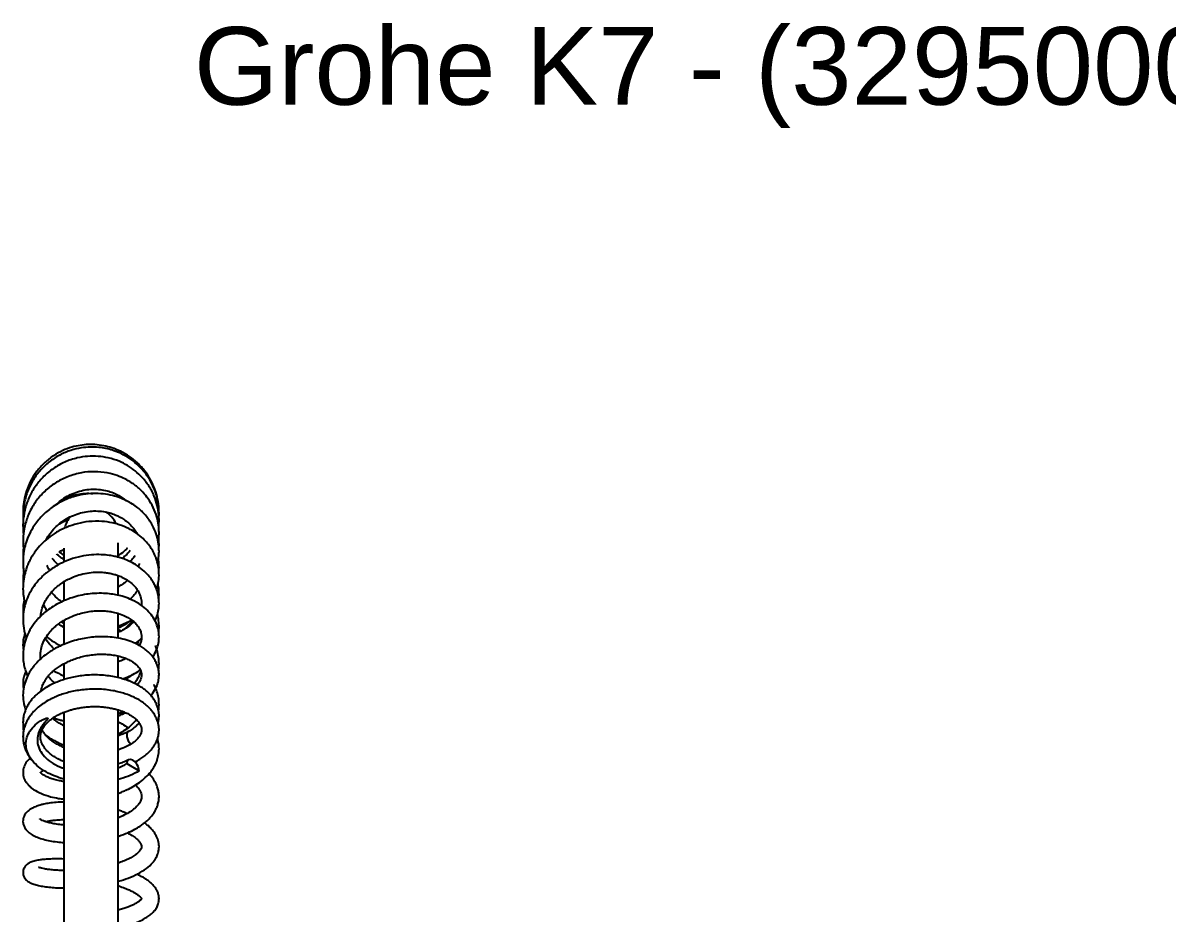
# Model space of a CAD drawing. Header units: millimetres. Extents: x 1617 to 5774, y 11446 to 13973.
# Drawn here: x 3294.1 to 3588.5, y 13744 to 13973.1 of the extents above; entities that cross this region are included whole.
import ezdxf
from ezdxf.enums import TextEntityAlignment as Align

# ---------------------------------------------------------------- set-up
doc = ezdxf.new("R2010")
doc.units = ezdxf.units.MM
doc.layers.get('0').update_dxf_attribs({"color": 250})
doc.styles.add('SEACAD_arial_ttf', font='Arial.ttf')

# ---------------------------------------------------------------- blocks, each defined once
blk = doc.blocks.new('7')
at = {"linetype": 'Continuous'}
for p, q in [((3318.59, 13835.65), (3318.59, 13839.31)), ((3304.59, 13837.91), (3304.59, 13834.36)), ((3304.59, 13829.28), (3304.59, 13824.42)), ((3318.59, 13825.84), (3318.59, 13830.93)), ((3318.59, 13818.19), (3318.59, 13821.19)), ((3304.59, 13819.35), (3304.59, 13818.19)), ((3304.59, 13818.19), (3304.59, 13813.2)), ((3318.59, 13814.81), (3318.59, 13818.19)), ((3318.59, 13804.62), (3318.59, 13810.2)), ((3304.59, 13808.23), (3304.59, 13804.14)), ((3304.59, 13795.71), (3304.59, 13748.2)), ((3318.59, 13748.2), (3318.59, 13796.32)), ((3320.78, 13782.5), (3323.96, 13780.6)), ((3304.59, 13748.2), (3304.59, 13638.63)), ((3318.59, 13638.63), (3318.59, 13748.2))]:
    blk.add_line(p, q, dxfattribs=at)
for start, end in [(23.6431, 56.1403), (138.2623, 166.2173)]:
    blk.add_arc((3311.59, 13841.43), 7, start, end, dxfattribs=at)
for centre, start_param, end_param in [((3322.37, 13788.84), 3.121759, 5.115754), ((3322.37, 13781.55), 0.758418, 3.90001)]:
    blk.add_ellipse(centre, major_axis=(1.15, -1.93), ratio=0.566682, start_param=start_param, end_param=end_param, dxfattribs=at)
for points, knots in [([(3329.08, 13847.58), (3329.07, 13847.75), (3329.03, 13848.74), (3328.79, 13850.62), (3328.07, 13853.13), (3326.96, 13855.58), (3325.48, 13857.84), (3323.66, 13859.86), (3321.55, 13861.57), (3319.31, 13862.88), (3317.07, 13863.78), (3314.83, 13864.36), (3312.59, 13864.65), (3310.37, 13864.63), (3308.2, 13864.34), (3305.98, 13863.77), (3303.63, 13862.8), (3301.32, 13861.4), (3299.22, 13859.62), (3297.43, 13857.54), (3295.99, 13855.22), (3294.95, 13852.76), (3294.35, 13850.43), (3294.12, 13848.49), (3294.08, 13847.19), (3294.1, 13846.54), (3294.11, 13846.34)], [0.7087849, 0.7087849, 0.7087849, 0.7087849, 0.70894108, 0.70970686, 0.71052756, 0.71135569, 0.71218858, 0.71302623, 0.7138686, 0.71469421, 0.71543711, 0.71610206, 0.71683876, 0.7175351, 0.71816651, 0.71887076, 0.71966468, 0.72051864, 0.72137241, 0.72221965, 0.7230614, 0.72389607, 0.72468769, 0.72529103, 0.72570326, 0.72589081, 0.72589081, 0.72589081, 0.72589081]), ([(3329, 13843.4), (3329.03, 13843.69), (3329.11, 13844.72), (3329.08, 13846.58), (3328.69, 13848.94), (3327.87, 13851.48), (3326.58, 13853.92), (3324.88, 13856.11), (3323.02, 13857.85), (3321, 13859.25), (3318.7, 13860.41), (3316.15, 13861.22), (3313.41, 13861.64), (3310.72, 13861.63), (3307.81, 13861.18), (3304.81, 13860.18), (3301.91, 13858.56), (3299.42, 13856.51), (3297.37, 13854.12), (3295.77, 13851.42), (3294.66, 13848.49), (3294.08, 13845.42), (3294.06, 13843.13), (3294.18, 13841.89), (3294.2, 13841.68)], [0.77609208, 0.77609208, 0.77609208, 0.77609208, 0.77637571, 0.77708223, 0.7778646, 0.77866906, 0.77962794, 0.78049656, 0.78130718, 0.78204956, 0.78282026, 0.78373037, 0.78456103, 0.78539792, 0.78622736, 0.78728291, 0.78830177, 0.78927779, 0.79023617, 0.79119432, 0.79215237, 0.79311029, 0.79406824, 0.7942624, 0.7942624, 0.7942624, 0.7942624]), ([(3329.06, 13845.82), (3329.06, 13845.89), (3329.1, 13846.63), (3329.09, 13847.94), (3328.87, 13849.67), (3328.54, 13851.21), (3328.04, 13852.79), (3327.26, 13854.61), (3326.16, 13856.47), (3324.82, 13858.18), (3323.27, 13859.74), (3321.45, 13861.13), (3319.46, 13862.25), (3317.61, 13863.01), (3315.84, 13863.52), (3314, 13863.86), (3311.92, 13864.01), (3309.59, 13863.87), (3306.99, 13863.36), (3304.17, 13862.32), (3301.38, 13860.66), (3298.9, 13858.48), (3296.91, 13855.94), (3295.4, 13853.11), (3294.43, 13850.07), (3294.06, 13847.27), (3294.09, 13845.53), (3294.14, 13844.83)], [0.74232131, 0.74232131, 0.74232131, 0.74232131, 0.74238244, 0.74302135, 0.74354758, 0.74401611, 0.74449072, 0.74510344, 0.74586955, 0.74651339, 0.74713983, 0.74792486, 0.74865355, 0.74927136, 0.74979421, 0.75036375, 0.75101472, 0.75173768, 0.75253121, 0.75346407, 0.75450765, 0.75551813, 0.75649985, 0.75746983, 0.75846435, 0.75942053, 0.76006556, 0.76006556, 0.76006556, 0.76006556]), ([(3328.9, 13839.47), (3328.9, 13839.48), (3328.95, 13839.81), (3329.05, 13840.64), (3329.12, 13842.08), (3328.99, 13843.94), (3328.55, 13846.12), (3327.68, 13848.42), (3326.44, 13850.54), (3325.12, 13852.17), (3323.99, 13853.27), (3323.09, 13854.02), (3322.09, 13854.75), (3320.71, 13855.6), (3318.79, 13856.49), (3316.31, 13857.27), (3313.3, 13857.7), (3309.93, 13857.56), (3306.58, 13856.79), (3303.44, 13855.42), (3300.65, 13853.54), (3298.28, 13851.22), (3296.36, 13848.51), (3295.07, 13845.71), (3294.33, 13842.96), (3294.04, 13840.41), (3294.11, 13838.41), (3294.26, 13837.28), (3294.31, 13836.98)], [0.80980639, 0.80980639, 0.80980639, 0.80980639, 0.80981948, 0.81013603, 0.81062454, 0.81124674, 0.81197601, 0.8128279, 0.81366843, 0.81438011, 0.8148667, 0.81519425, 0.8155086, 0.81606724, 0.8167408, 0.81752353, 0.81852573, 0.81957907, 0.82064288, 0.82168847, 0.82271547, 0.82372612, 0.82473693, 0.82577201, 0.82657518, 0.82738595, 0.82816059, 0.82844644, 0.82844644, 0.82844644, 0.82844644]), ([(3302.64, 13849.15), (3302.8, 13849.31), (3303.42, 13849.89), (3304.62, 13850.81), (3306.32, 13851.78), (3308.15, 13852.5), (3310.08, 13852.97), (3312.04, 13853.16), (3313.93, 13853.07), (3315.71, 13852.75), (3317.32, 13852.22), (3318.68, 13851.57), (3319.67, 13850.95), (3320.28, 13850.49), (3320.55, 13850.27), (3320.64, 13850.2)], [0.16161582, 0.16161582, 0.16161582, 0.16161582, 0.161855478, 0.162554354, 0.163262979, 0.163981139, 0.164709321, 0.165438379, 0.166145423, 0.166823709, 0.167472016, 0.168081193, 0.168569569, 0.168845628, 0.168984663, 0.168984663, 0.168984663, 0.168984663]), ([(3328.72, 13834.06), (3328.79, 13834.36), (3328.94, 13835.09), (3329.09, 13836.38), (3329.1, 13838.07), (3328.85, 13840.05), (3328.22, 13842.2), (3327.11, 13844.49), (3325.48, 13846.67), (3323.63, 13848.37), (3321.97, 13849.5), (3320.53, 13850.28), (3318.94, 13850.96), (3317.01, 13851.56), (3314.71, 13851.96), (3312.17, 13852.07), (3309.58, 13851.82), (3306.84, 13851.17), (3303.98, 13850.02), (3301.14, 13848.26), (3298.62, 13845.98), (3296.72, 13843.5), (3295.48, 13841.13), (3294.73, 13839.06), (3294.31, 13837.21), (3294.12, 13835.6), (3294.08, 13834.35), (3294.11, 13833.32), (3294.21, 13832.24), (3294.34, 13831.41), (3294.45, 13830.92), (3294.46, 13830.89)], [0.84342895, 0.84342895, 0.84342895, 0.84342895, 0.84374205, 0.84419386, 0.84475961, 0.84548027, 0.84624468, 0.84705978, 0.84807311, 0.84897767, 0.84955284, 0.8500354, 0.85057351, 0.85121412, 0.85196877, 0.8527778, 0.85358161, 0.85437764, 0.85536472, 0.85640422, 0.85744692, 0.8585044, 0.8593107, 0.85995798, 0.86058806, 0.86111087, 0.86150316, 0.86177924, 0.86209033, 0.86254483, 0.86257498, 0.86257498, 0.86257498, 0.86257498]), ([(3303.51, 13849.92), (3303.7, 13850.05), (3304.18, 13850.35), (3305.09, 13850.84), (3306.39, 13851.38), (3308.06, 13851.84), (3309.99, 13852.08), (3311.34, 13852.06), (3312.02, 13851.99), (3312.02, 13851.99)], [0.343471715, 0.343471715, 0.343471715, 0.343471715, 0.343742626, 0.344148804, 0.344685705, 0.345370214, 0.34612089, 0.346865374, 0.346871889, 0.346871889, 0.346871889, 0.346871889]), ([(3300.02, 13840.06), (3300.03, 13840.07), (3300.32, 13840.64), (3301, 13841.71), (3302.23, 13843.17), (3303.66, 13844.45), (3305.27, 13845.54), (3307.03, 13846.42), (3308.91, 13847.06), (3310.86, 13847.44), (3312.84, 13847.56), (3314.72, 13847.41), (3316.37, 13847.06), (3317.66, 13846.62), (3318.66, 13846.17), (3319.54, 13845.69), (3320.5, 13845.06), (3321.5, 13844.22), (3322.41, 13843.25), (3323.03, 13842.38), (3323.34, 13841.85), (3323.45, 13841.66)], [0.12960115, 0.12960115, 0.12960115, 0.12960115, 0.12961625, 0.13032387, 0.13103086, 0.13173705, 0.13244457, 0.13315816, 0.1338786, 0.13460671, 0.13534074, 0.13607378, 0.13671987, 0.13726623, 0.13765875, 0.13801397, 0.13848342, 0.13906953, 0.13964565, 0.14018083, 0.14046268, 0.14046268, 0.14046268, 0.14046268]), ([(3328.47, 13827.29), (3328.53, 13827.46), (3328.74, 13828.16), (3329.03, 13829.54), (3329.14, 13831.44), (3328.92, 13833.45), (3328.44, 13835.16), (3327.82, 13836.62), (3327.09, 13837.9), (3326.15, 13839.19), (3324.89, 13840.53), (3323.41, 13841.75), (3321.87, 13842.69), (3320.64, 13843.3), (3319.6, 13843.72), (3318.46, 13844.11), (3316.73, 13844.56), (3314.21, 13844.92), (3311.15, 13844.87), (3308.05, 13844.32), (3305.24, 13843.37), (3302.73, 13842.1), (3300.55, 13840.58), (3298.75, 13838.93), (3297.41, 13837.35), (3296.48, 13835.96), (3295.88, 13834.89), (3295.4, 13833.89), (3294.92, 13832.67), (3294.42, 13830.97), (3294.11, 13829.02), (3294.06, 13827.05), (3294.22, 13825.36), (3294.47, 13824.18), (3294.62, 13823.6), (3294.65, 13823.48)], [0.87694153, 0.87694153, 0.87694153, 0.87694153, 0.87714069, 0.87772232, 0.87846942, 0.87919027, 0.8799015, 0.88038159, 0.88088521, 0.8814704, 0.88205466, 0.88279707, 0.88342339, 0.88386311, 0.88415206, 0.88452928, 0.88502971, 0.88587759, 0.88693077, 0.88787771, 0.8887724, 0.88964963, 0.89047093, 0.89123794, 0.89193679, 0.89243746, 0.89283225, 0.89312091, 0.89351301, 0.89410505, 0.89483952, 0.89544351, 0.89604032, 0.89650253, 0.89662636, 0.89662636, 0.89662636, 0.89662636]), ([(3303.36, 13844.16), (3303.39, 13844.18), (3303.97, 13844.54), (3304.77, 13844.95), (3305.6, 13845.27), (3305.79, 13845.34)], [0.373806697, 0.373806697, 0.373806697, 0.373806697, 0.373851359, 0.374648839, 0.374894735, 0.374894735, 0.374894735, 0.374894735]), ([(3329.07, 13837.88), (3329.09, 13838.37), (3329.1, 13839.18), (3329.04, 13839.99), (3329.01, 13840.31)], [0.6064454287, 0.6064454287, 0.6064454287, 0.6064454287, 0.6069055553, 0.6072059627, 0.6072059627, 0.6072059627, 0.6072059627]), ([(3328.08, 13819.21), (3328.18, 13819.42), (3328.53, 13820.24), (3328.92, 13821.61), (3329.11, 13823.27), (3329.07, 13824.78), (3328.82, 13826.24), (3328.39, 13827.59), (3327.86, 13828.74), (3327.2, 13829.85), (3326.26, 13831.09), (3324.88, 13832.46), (3323.24, 13833.64), (3321.58, 13834.54), (3320.15, 13835.13), (3318.96, 13835.51), (3317.86, 13835.8), (3316.53, 13836.07), (3314.65, 13836.28), (3312.28, 13836.3), (3309.61, 13835.99), (3306.86, 13835.31), (3304.38, 13834.33), (3302.42, 13833.26), (3301.04, 13832.33), (3300.13, 13831.62), (3299.4, 13830.99), (3298.6, 13830.22), (3297.61, 13829.13), (3296.46, 13827.58), (3295.41, 13825.7), (3294.63, 13823.63), (3294.16, 13821.45), (3294.02, 13819.15), (3294.29, 13816.87), (3294.69, 13815.46), (3294.91, 13814.85)], [0.91031875, 0.91031875, 0.91031875, 0.91031875, 0.91058036, 0.91132518, 0.91193237, 0.91247553, 0.91307136, 0.91363018, 0.91408316, 0.91449025, 0.91507262, 0.91580441, 0.91659785, 0.9171932, 0.91773587, 0.9181369, 0.91841835, 0.91883817, 0.91945687, 0.92021834, 0.92104904, 0.92194588, 0.92281556, 0.92350487, 0.92401685, 0.92437703, 0.9246007, 0.92493733, 0.92543055, 0.92602234, 0.92681526, 0.92755877, 0.92824149, 0.92907745, 0.92991603, 0.93057161, 0.93057161, 0.93057161, 0.93057161]), ([(3294.21, 13837.8), (3294.18, 13837.59), (3294.11, 13836.92), (3294.08, 13836.05), (3294.1, 13835.39), (3294.11, 13835.19)], [0.5891638872, 0.5891638872, 0.5891638872, 0.5891638872, 0.58938558, 0.5898601629, 0.5900704639, 0.5900704639, 0.5900704639, 0.5900704639]), ([(3303.18, 13833.65), (3302.99, 13833.81), (3302.43, 13834.33), (3301.91, 13834.89), (3301.59, 13835.28)], [0.1838548957, 0.1838548957, 0.1838548957, 0.1838548957, 0.1841296049, 0.1846871753, 0.1846871753, 0.1846871753, 0.1846871753]), ([(3304.59, 13835.03), (3304.48, 13835.1), (3304.07, 13835.37), (3303.45, 13835.84), (3302.97, 13836.27), (3302.76, 13836.47)], [0.2134308498, 0.2134308498, 0.2134308498, 0.2134308498, 0.2135740099, 0.213964042, 0.2142809915, 0.2142809915, 0.2142809915, 0.2142809915]), ([(3303.39, 13837.02), (3303.66, 13837.16), (3304.05, 13837.36), (3304.46, 13837.54), (3304.58, 13837.59)], [0.4043746853, 0.4043746853, 0.4043746853, 0.4043746853, 0.4047599014, 0.4049225905, 0.4049225905, 0.4049225905, 0.4049225905]), ([(3320.94, 13837.91), (3320.87, 13837.85), (3320.36, 13837.33), (3319.59, 13836.69), (3318.83, 13836.17), (3318.6, 13836.03)], [0.237039652, 0.237039652, 0.237039652, 0.237039652, 0.237140085, 0.237851452, 0.238157727, 0.238157727, 0.238157727, 0.238157727]), ([(3319.53, 13836.67), (3319.45, 13836.61), (3319.15, 13836.38), (3318.84, 13836.16), (3318.6, 13836.01)], [0.2679046035, 0.2679046035, 0.2679046035, 0.2679046035, 0.2680047645, 0.2683218145, 0.2683218145, 0.2683218145, 0.2683218145]), ([(3318.6, 13836.16), (3318.63, 13836.14), (3318.65, 13836.13), (3318.68, 13836.11), (3318.68, 13836.11)], [0.41040320453, 0.41040320453, 0.41040320453, 0.41040320453, 0.41043470947, 0.41043877392, 0.41043877392, 0.41043877392, 0.41043877392]), ([(3321.69, 13837.3), (3321.3, 13836.85), (3320.62, 13836.16), (3319.85, 13835.54), (3319.55, 13835.32)], [0.206438343, 0.206438343, 0.206438343, 0.206438343, 0.207117139, 0.207550287, 0.207550287, 0.207550287, 0.207550287]), ([(3322.86, 13836.02), (3322.62, 13835.64), (3322.24, 13835.11), (3321.81, 13834.61), (3321.67, 13834.45)], [0.175444275, 0.175444275, 0.175444275, 0.175444275, 0.1759757295, 0.1762286367, 0.1762286367, 0.1762286367, 0.1762286367]), ([(3329.05, 13831.88), (3329.06, 13832.05), (3329.09, 13832.63), (3329.09, 13833.73), (3329.01, 13834.66), (3328.94, 13835.18)], [0.572473966, 0.572473966, 0.572473966, 0.572473966, 0.572645274, 0.573027519, 0.573532346, 0.573532346, 0.573532346, 0.573532346]), ([(3301, 13832.25), (3300.85, 13832.46), (3300.58, 13832.86), (3300.33, 13833.28), (3300.22, 13833.47)], [0.1547412603, 0.1547412603, 0.1547412603, 0.1547412603, 0.1550309, 0.1552806035, 0.1552806035, 0.1552806035, 0.1552806035]), ([(3324.02, 13834), (3323.98, 13833.88), (3323.88, 13833.63), (3323.77, 13833.38), (3323.72, 13833.25)], [0.1440251413, 0.1440251413, 0.1440251413, 0.1440251413, 0.1442035152, 0.1443809332, 0.1443809332, 0.1443809332, 0.1443809332]), ([(3294.28, 13831.8), (3294.25, 13831.63), (3294.13, 13830.85), (3294.07, 13829.84), (3294.11, 13829), (3294.12, 13828.76)], [0.555180382, 0.555180382, 0.555180382, 0.555180382, 0.555373269, 0.55603801, 0.556290636, 0.556290636, 0.556290636, 0.556290636]), ([(3298.63, 13820.44), (3298.67, 13820.86), (3298.82, 13821.84), (3299.29, 13823.32), (3300.01, 13824.75), (3300.82, 13825.93), (3301.58, 13826.82), (3302.23, 13827.47), (3302.75, 13827.94), (3303.26, 13828.36), (3303.93, 13828.86), (3304.86, 13829.47), (3306.07, 13830.12), (3307.64, 13830.8), (3309.52, 13831.36), (3311.58, 13831.72), (3313.53, 13831.81), (3315.14, 13831.71), (3316.27, 13831.53), (3317.05, 13831.36), (3317.73, 13831.18), (3318.58, 13830.91), (3319.69, 13830.45), (3320.92, 13829.78), (3322.05, 13828.93), (3322.94, 13828.02), (3323.58, 13827.16), (3324.03, 13826.32), (3324.34, 13825.52), (3324.52, 13824.72), (3324.6, 13823.96), (3324.59, 13823.44), (3324.56, 13823.18)], [0.06642525, 0.06642525, 0.06642525, 0.06642525, 0.06698735, 0.06772227, 0.06843971, 0.06899035, 0.06947662, 0.06984, 0.0700748, 0.07029065, 0.07060281, 0.07101605, 0.07154094, 0.07212116, 0.07289439, 0.07367611, 0.07440177, 0.07505197, 0.07550461, 0.07573353, 0.07599049, 0.07636023, 0.07684155, 0.07751051, 0.0782136, 0.07883445, 0.07938872, 0.07992163, 0.08042468, 0.08087905, 0.08133924, 0.08180969, 0.08180969, 0.08180969, 0.08180969]), ([(3321.02, 13829.66), (3320.77, 13829.45), (3320.14, 13828.93), (3319.31, 13828.39), (3318.73, 13828.08), (3318.59, 13828.01)], [0.146285297, 0.146285297, 0.146285297, 0.146285297, 0.146685672, 0.147280081, 0.147461938, 0.147461938, 0.147461938, 0.147461938]), ([(3327.49, 13809.93), (3327.69, 13810.24), (3328.2, 13811.11), (3328.78, 13812.58), (3329.1, 13814.3), (3329.1, 13815.82), (3328.89, 13817.09), (3328.55, 13818.22), (3327.99, 13819.47), (3327.08, 13820.89), (3325.7, 13822.38), (3323.89, 13823.75), (3321.81, 13824.82), (3319.8, 13825.53), (3318.03, 13825.96), (3316.24, 13826.23), (3314.19, 13826.36), (3312.02, 13826.29), (3309.83, 13826), (3307.76, 13825.54), (3305.74, 13824.89), (3303.75, 13824.04), (3301.93, 13823.04), (3300.33, 13821.93), (3298.99, 13820.81), (3297.58, 13819.38), (3296.13, 13817.47), (3294.97, 13815.22), (3294.29, 13812.94), (3294.05, 13810.9), (3294.12, 13809.1), (3294.39, 13807.5), (3294.78, 13806.18), (3295.12, 13805.36), (3295.27, 13805.04)], [0.94348126, 0.94348126, 0.94348126, 0.94348126, 0.94392041, 0.94466304, 0.9453763, 0.94602324, 0.94652842, 0.94694469, 0.94746406, 0.94818257, 0.94894018, 0.94979235, 0.95069071, 0.9514104, 0.95195419, 0.95249783, 0.95316644, 0.95390567, 0.95452814, 0.95520753, 0.95585647, 0.95647872, 0.95721783, 0.9578153, 0.95833844, 0.95891764, 0.95978967, 0.96074861, 0.96153266, 0.96230199, 0.96293511, 0.96346551, 0.96403631, 0.96440524, 0.96440524, 0.96440524, 0.96440524]), ([(3304.06, 13824.13), (3303.78, 13824.33), (3302.95, 13824.96), (3302.07, 13825.81), (3301.51, 13826.47), (3301.4, 13826.6)], [0.122726203, 0.122726203, 0.122726203, 0.122726203, 0.123107615, 0.123883447, 0.124086389, 0.124086389, 0.124086389, 0.124086389]), ([(3304.58, 13828.82), (3304.57, 13828.83), (3304.45, 13828.9), (3304.34, 13828.98), (3304.25, 13829.05)], [0.1529145099, 0.1529145099, 0.1529145099, 0.1529145099, 0.1529308762, 0.1530600921, 0.1530600921, 0.1530600921, 0.1530600921]), ([(3323.53, 13827.18), (3323.41, 13826.96), (3323.03, 13826.34), (3322.41, 13825.55), (3321.87, 13825), (3321.66, 13824.81)], [0.11412834, 0.11412834, 0.11412834, 0.11412834, 0.114493653, 0.115142252, 0.115505729, 0.115505729, 0.115505729, 0.115505729]), ([(3329.04, 13824.82), (3329.08, 13825.32), (3329.11, 13826.38), (3329.01, 13827.68), (3328.89, 13828.46), (3328.84, 13828.69)], [0.538672931, 0.538672931, 0.538672931, 0.538672931, 0.539176396, 0.539723686, 0.539956766, 0.539956766, 0.539956766, 0.539956766]), ([(3294.4, 13824.49), (3294.4, 13824.48), (3294.26, 13823.92), (3294.08, 13822.82), (3294.08, 13821.6), (3294.14, 13820.95), (3294.16, 13820.83)], [0.521265839, 0.521265839, 0.521265839, 0.521265839, 0.521268146, 0.521938918, 0.522553589, 0.522694179, 0.522694179, 0.522694179, 0.522694179]), ([(3300.24, 13821.82), (3299.92, 13822.34), (3299.64, 13822.89), (3299.41, 13823.46), (3299.4, 13823.47)], [0.0943008677, 0.0943008677, 0.0943008677, 0.0943008677, 0.0950244757, 0.0950401057, 0.0950401057, 0.0950401057, 0.0950401057]), ([(3298.64, 13809.46), (3298.63, 13809.51), (3298.56, 13810.17), (3298.59, 13811.45), (3299.05, 13813.24), (3299.86, 13814.91), (3300.9, 13816.33), (3301.98, 13817.44), (3303.04, 13818.33), (3304.23, 13819.16), (3305.78, 13820.03), (3307.59, 13820.78), (3309.43, 13821.32), (3311.2, 13821.66), (3312.99, 13821.84), (3314.72, 13821.84), (3316.3, 13821.68), (3317.78, 13821.41), (3319.3, 13820.96), (3320.71, 13820.34), (3321.91, 13819.61), (3322.86, 13818.83), (3323.56, 13818.04), (3324.02, 13817.32), (3324.29, 13816.72), (3324.47, 13816.15), (3324.6, 13815.48), (3324.6, 13814.68), (3324.42, 13813.81), (3324.18, 13813.21), (3324.02, 13812.9), (3324.02, 13812.89)], [0.03459828, 0.03459828, 0.03459828, 0.03459828, 0.03467883, 0.0355935, 0.0364942, 0.03734623, 0.03812986, 0.0387773, 0.03925245, 0.0397799, 0.04045139, 0.04124891, 0.04193689, 0.04254713, 0.04320756, 0.04391753, 0.04448906, 0.04503087, 0.04572183, 0.04648009, 0.04711277, 0.04777524, 0.04845936, 0.04897241, 0.04940835, 0.0497803, 0.05025878, 0.05092274, 0.05154724, 0.05220955, 0.05221355, 0.05221355, 0.05221355, 0.05221355]), ([(3329.01, 13816.28), (3329.07, 13816.8), (3329.12, 13817.97), (3329, 13819.54), (3328.79, 13820.57), (3328.7, 13820.95)], [0.504928606, 0.504928606, 0.504928606, 0.504928606, 0.505465391, 0.506140702, 0.506546676, 0.506546676, 0.506546676, 0.506546676]), ([(3304.58, 13817.52), (3304.58, 13817.52), (3304.12, 13817.8), (3303.67, 13818.12), (3303.25, 13818.45), (3303.24, 13818.46)], [0.0919298167, 0.0919298167, 0.0919298167, 0.0919298167, 0.091932736, 0.0925305519, 0.0925416437, 0.0925416437, 0.0925416437, 0.0925416437]), ([(3318.59, 13817.91), (3318.99, 13818.05), (3319.92, 13818.39), (3321.06, 13818.93), (3321.78, 13819.34), (3322.01, 13819.48)], [0.872178611, 0.872178611, 0.872178611, 0.872178611, 0.87258115, 0.87313356, 0.873397079, 0.873397079, 0.873397079, 0.873397079]), ([(3322.6, 13819.01), (3322.4, 13818.8), (3321.89, 13818.29), (3320.93, 13817.53), (3319.79, 13816.83), (3318.97, 13816.45), (3318.59, 13816.29)], [0.084336223, 0.084336223, 0.084336223, 0.084336223, 0.084759908, 0.085362718, 0.085992812, 0.086485374, 0.086485374, 0.086485374, 0.086485374]), ([(3318.6, 13817.44), (3319.38, 13817.79), (3320.56, 13818.42), (3321.66, 13819.17), (3322.05, 13819.45)], [0.566582318, 0.566582318, 0.566582318, 0.566582318, 0.567369479, 0.567817775, 0.567817775, 0.567817775, 0.567817775]), ([(3322.26, 13819.3), (3322.21, 13819.24), (3321.99, 13818.95), (3321.65, 13818.56), (3321.2, 13818.07), (3320.64, 13817.53), (3320.16, 13817.13), (3319.86, 13816.9)], [0.418209153, 0.418209153, 0.418209153, 0.418209153, 0.418311118, 0.418634009, 0.418823827, 0.419086778, 0.419528881, 0.419528881, 0.419528881, 0.419528881]), ([(3327, 13800.04), (3327.04, 13800.09), (3327.5, 13800.64), (3328.25, 13801.76), (3328.86, 13803.31), (3329.09, 13804.71), (3329.1, 13805.83), (3328.94, 13806.91), (3328.62, 13807.98), (3328.11, 13809.04), (3327.42, 13810.08), (3326.57, 13811.03), (3325.58, 13811.89), (3324.53, 13812.61), (3323.45, 13813.22), (3322.08, 13813.84), (3320.3, 13814.44), (3318.15, 13814.9), (3316.05, 13815.13), (3314.08, 13815.17), (3312.18, 13815.07), (3310.29, 13814.84), (3308.32, 13814.44), (3306.41, 13813.89), (3304.71, 13813.26), (3303.43, 13812.67), (3302.47, 13812.18), (3301.53, 13811.64), (3300.37, 13810.88), (3298.98, 13809.81), (3297.71, 13808.59), (3296.72, 13807.41), (3295.91, 13806.26), (3295.15, 13804.89), (3294.48, 13803.16), (3294.07, 13801.13), (3294.07, 13799.04), (3294.38, 13797.43), (3294.67, 13796.56), (3294.75, 13796.32)], [0.97664198, 0.97664198, 0.97664198, 0.97664198, 0.97672074, 0.97751483, 0.97830043, 0.97886913, 0.97935913, 0.97977596, 0.98028122, 0.98081631, 0.98130569, 0.98185057, 0.98239784, 0.98289829, 0.98333253, 0.98379995, 0.98455441, 0.98530856, 0.98601177, 0.98661402, 0.9871749, 0.9877915, 0.98837067, 0.98902759, 0.98961884, 0.99005509, 0.99035872, 0.99064418, 0.99109167, 0.99170846, 0.99237471, 0.9928897, 0.99332191, 0.99387091, 0.99458763, 0.99537618, 0.99619736, 0.99694837, 0.99723036, 0.99723036, 0.99723036, 0.99723036]), ([(3294.59, 13815.97), (3294.56, 13815.9), (3294.42, 13815.49), (3294.16, 13814.49), (3294.05, 13813.2), (3294.12, 13812.26), (3294.17, 13811.92)], [0.487466369, 0.487466369, 0.487466369, 0.487466369, 0.487554855, 0.488002886, 0.488738293, 0.489162575, 0.489162575, 0.489162575, 0.489162575]), ([(3302.1, 13811.96), (3302.05, 13812.01), (3301.61, 13812.43), (3300.79, 13813.33), (3300.16, 13814.26), (3299.87, 13814.78), (3299.87, 13814.79)], [0.062351136, 0.062351136, 0.062351136, 0.062351136, 0.06243872, 0.063073672, 0.063823921, 0.063835059, 0.063835059, 0.063835059, 0.063835059]), ([(3300.11, 13815.21), (3300.53, 13814.86), (3301.69, 13813.98), (3302.96, 13813.23), (3303.79, 13812.82)], [0.899862083, 0.899862083, 0.899862083, 0.899862083, 0.900377449, 0.901233013, 0.901233013, 0.901233013, 0.901233013]), ([(3318.6, 13817.05), (3318.78, 13816.95), (3319.05, 13816.78), (3319.31, 13816.61), (3319.39, 13816.56)], [0.4721293278, 0.4721293278, 0.4721293278, 0.4721293278, 0.4723723221, 0.4724866089, 0.4724866089, 0.4724866089, 0.4724866089]), ([(3322.88, 13813.46), (3323.14, 13813.62), (3323.71, 13814), (3324.25, 13814.42), (3324.55, 13814.67), (3324.55, 13814.67)], [0.9075164859, 0.9075164859, 0.9075164859, 0.9075164859, 0.907824259, 0.9082192558, 0.9082292383, 0.9082292383, 0.9082292383, 0.9082292383]), ([(3328.98, 13806.62), (3329.01, 13806.88), (3329.09, 13807.67), (3329.1, 13809.06), (3328.85, 13810.9), (3328.46, 13812.18), (3328.2, 13812.85)], [0.471331153, 0.471331153, 0.471331153, 0.471331153, 0.471621293, 0.472184183, 0.472845588, 0.473612796, 0.473612796, 0.473612796, 0.473612796]), ([(3298.69, 13801.16), (3298.72, 13801.35), (3298.85, 13801.93), (3299.18, 13802.85), (3299.7, 13803.81), (3300.23, 13804.59), (3300.8, 13805.27), (3301.51, 13806.01), (3302.4, 13806.78), (3303.34, 13807.45), (3304.13, 13807.94), (3304.8, 13808.31), (3305.53, 13808.69), (3306.55, 13809.14), (3307.86, 13809.63), (3309.33, 13810.05), (3310.92, 13810.38), (3312.44, 13810.58), (3313.95, 13810.66), (3315.42, 13810.65), (3316.95, 13810.51), (3318.5, 13810.24), (3319.96, 13809.82), (3321.23, 13809.3), (3322.2, 13808.76), (3322.9, 13808.26), (3323.43, 13807.78), (3323.87, 13807.29), (3324.2, 13806.79), (3324.39, 13806.37), (3324.5, 13806.02), (3324.58, 13805.68), (3324.6, 13805.23), (3324.54, 13804.7), (3324.32, 13804.07), (3323.96, 13803.43), (3323.62, 13803.01), (3323.43, 13802.81)], [0.00438531, 0.00438531, 0.00438531, 0.00438531, 0.00471073, 0.00536959, 0.00595361, 0.00636777, 0.00672825, 0.00717417, 0.00771698, 0.00821837, 0.008579, 0.0088103, 0.00910792, 0.00951945, 0.01005709, 0.0106541, 0.01119304, 0.01182451, 0.01234169, 0.01287172, 0.01349134, 0.01414738, 0.01481406, 0.01548054, 0.01610361, 0.01657827, 0.01698268, 0.01745715, 0.01799973, 0.01842832, 0.01871785, 0.01904398, 0.01949215, 0.02013791, 0.02072161, 0.02131711, 0.02185835, 0.02185835, 0.02185835, 0.02185835]), ([(3320.53, 13809.57), (3320.35, 13809.48), (3319.75, 13809.16), (3319.09, 13808.88), (3318.6, 13808.71)], [0.0547921151, 0.0547921151, 0.0547921151, 0.0547921151, 0.0550585424, 0.0557032397, 0.0557032397, 0.0557032397, 0.0557032397]), ([(3294.8, 13806.17), (3294.63, 13805.81), (3294.34, 13805.06), (3294.11, 13803.94), (3294.07, 13802.8), (3294.15, 13802.08), (3294.23, 13801.7)], [0.45387421, 0.45387421, 0.45387421, 0.45387421, 0.454405591, 0.454934291, 0.455380864, 0.455898533, 0.455898533, 0.455898533, 0.455898533]), ([(3302, 13806.42), (3302.2, 13806.29), (3302.78, 13805.96), (3303.64, 13805.51), (3304.31, 13805.2), (3304.59, 13805.08)], [0.9342409541, 0.9342409541, 0.9342409541, 0.9342409541, 0.9344625516, 0.934867682, 0.9351492715, 0.9351492715, 0.9351492715, 0.9351492715]), ([(3319.67, 13804.32), (3319.86, 13804.39), (3320.6, 13804.64), (3322, 13805.22), (3323.32, 13805.96), (3324.09, 13806.49), (3324.27, 13806.62)], [0.93996989, 0.93996989, 0.93996989, 0.93996989, 0.940163741, 0.940752248, 0.941504216, 0.941745426, 0.941745426, 0.941745426, 0.941745426]), ([(3324.37, 13806.43), (3324.35, 13806.35), (3324.21, 13805.81), (3323.85, 13804.85), (3323.27, 13803.85), (3322.87, 13803.31), (3322.75, 13803.15)], [0.477996703, 0.477996703, 0.477996703, 0.477996703, 0.478124791, 0.478843954, 0.479489207, 0.479755657, 0.479755657, 0.479755657, 0.479755657]), ([(3328.85, 13792.99), (3328.85, 13793), (3328.9, 13793.21), (3328.99, 13793.59), (3329.06, 13794.17), (3329.1, 13794.75), (3329.08, 13795.4), (3328.98, 13796.12), (3328.8, 13796.9), (3328.51, 13797.7), (3328.16, 13798.41), (3327.82, 13798.98), (3327.46, 13799.49), (3327.01, 13800.05), (3326.39, 13800.7), (3325.64, 13801.37), (3324.74, 13802.04), (3323.69, 13802.69), (3322.42, 13803.34), (3321.07, 13803.89), (3319.59, 13804.37), (3318.02, 13804.76), (3316.24, 13805.08), (3314.27, 13805.29), (3312.23, 13805.34), (3310.23, 13805.24), (3308.38, 13805.02), (3306.71, 13804.7), (3305.21, 13804.32), (3303.83, 13803.88), (3302.53, 13803.37), (3301.13, 13802.72), (3299.69, 13801.91), (3298.33, 13800.94), (3297.28, 13800.01), (3296.47, 13799.13), (3295.81, 13798.28), (3295.19, 13797.29), (3294.72, 13796.3), (3294.42, 13795.41), (3294.26, 13794.76), (3294.17, 13794.2), (3294.11, 13793.67), (3294.08, 13793.12), (3294.1, 13792.36), (3294.18, 13791.72), (3294.27, 13791.28), (3294.28, 13791.21)], [0.1018902, 0.1018902, 0.1018902, 0.1018902, 0.1022341, 0.1103872, 0.1174066, 0.1252368, 0.1339613, 0.1437505, 0.1545724, 0.1663002, 0.1767687, 0.1850028, 0.1909903, 0.2002399, 0.2119335, 0.2243824, 0.2363644, 0.2515569, 0.2661929, 0.2832165, 0.2978747, 0.314018, 0.331476, 0.3504282, 0.3700861, 0.3887164, 0.4061408, 0.42223, 0.4369004, 0.4504743, 0.4642578, 0.4783182, 0.4973811, 0.5157969, 0.532638, 0.5446345, 0.5568191, 0.5703165, 0.5861344, 0.5966323, 0.6050403, 0.6114214, 0.6177217, 0.6247886, 0.6326123, 0.6465067, 0.6493137, 0.6493137, 0.6493137, 0.6493137]), ([(3302.26, 13803.23), (3301.97, 13803.48), (3301.36, 13804.04), (3300.82, 13804.64), (3300.55, 13804.99)], [0.031229983, 0.031229983, 0.031229983, 0.031229983, 0.031696732, 0.03227181, 0.03227181, 0.03227181, 0.03227181]), ([(3320.2, 13804.14), (3320.3, 13804.19), (3321.01, 13804.58), (3321.69, 13805), (3322.26, 13805.4)], [0.4997577322, 0.4997577322, 0.4997577322, 0.4997577322, 0.4998574916, 0.5005177339, 0.5005177339, 0.5005177339, 0.5005177339]), ([(3320.61, 13804.38), (3320.63, 13804.36), (3320.91, 13804.15), (3321.18, 13803.93), (3321.42, 13803.73)], [0.5043644427, 0.5043644427, 0.5043644427, 0.5043644427, 0.5043993372, 0.5048020055, 0.5048020055, 0.5048020055, 0.5048020055]), ([(3328.98, 13796.2), (3329.05, 13796.68), (3329.13, 13797.79), (3329, 13799.42), (3328.59, 13801.06), (3328.14, 13802.16), (3327.85, 13802.74), (3327.81, 13802.82)], [0.438015501, 0.438015501, 0.438015501, 0.438015501, 0.438577908, 0.439283314, 0.439896194, 0.440517818, 0.440610027, 0.440610027, 0.440610027, 0.440610027]), ([(3323.51, 13783.25), (3323.95, 13783.51), (3324.65, 13783.93), (3325.61, 13784.64), (3326.32, 13785.27), (3326.85, 13785.81), (3327.22, 13786.25), (3327.47, 13786.57), (3327.66, 13786.83), (3327.84, 13787.1), (3328.05, 13787.44), (3328.33, 13787.95), (3328.62, 13788.6), (3328.85, 13789.32), (3328.99, 13789.94), (3329.06, 13790.52), (3329.1, 13791.1), (3329.08, 13791.75), (3328.98, 13792.47), (3328.8, 13793.26), (3328.51, 13794.05), (3328.16, 13794.77), (3327.82, 13795.33), (3327.46, 13795.84), (3327.01, 13796.4), (3326.39, 13797.05), (3325.64, 13797.72), (3324.74, 13798.4), (3323.69, 13799.05), (3322.42, 13799.69), (3321.07, 13800.24), (3319.59, 13800.72), (3318.02, 13801.12), (3316.24, 13801.44), (3314.27, 13801.64), (3312.23, 13801.69), (3310.23, 13801.59), (3308.38, 13801.37), (3306.71, 13801.05), (3305.21, 13800.67), (3303.83, 13800.23), (3302.53, 13799.73), (3301.13, 13799.08), (3299.69, 13798.27), (3298.33, 13797.3), (3297.28, 13796.36), (3296.47, 13795.48), (3295.81, 13794.64), (3295.19, 13793.65), (3294.72, 13792.65), (3294.42, 13791.77), (3294.26, 13791.11), (3294.17, 13790.55), (3294.11, 13790.03), (3294.08, 13789.47), (3294.1, 13788.71), (3294.22, 13787.7), (3294.52, 13786.6), (3294.94, 13785.61), (3295.35, 13784.82), (3295.91, 13783.96), (3296.43, 13783.29), (3296.81, 13782.89), (3296.87, 13782.84)], [0, 0, 0, 0, 0.0211969, 0.039915, 0.0558974, 0.0689649, 0.0790009, 0.085935, 0.0905328, 0.0961052, 0.1030209, 0.1112851, 0.1273392, 0.1414881, 0.1527717, 0.1624862, 0.1733228, 0.1853972, 0.1989452, 0.2139222, 0.230153, 0.244641, 0.2560367, 0.2643232, 0.2771243, 0.2933078, 0.3105365, 0.3271192, 0.3481451, 0.3684007, 0.3919606, 0.412247, 0.4345888, 0.4587499, 0.484979, 0.5121849, 0.5379685, 0.5620832, 0.58435, 0.6046532, 0.623439, 0.6425148, 0.6619739, 0.6883562, 0.7138429, 0.7371503, 0.753753, 0.7706162, 0.7892959, 0.8111873, 0.825716, 0.8373524, 0.8461836, 0.8549029, 0.8646833, 0.8755109, 0.8947403, 0.9178795, 0.9343457, 0.9490769, 0.9619143, 0.9852298, 0.9892598, 0.9892598, 0.9892598, 0.9892598]), ([(3304.58, 13783.03), (3304.27, 13783.15), (3303.55, 13783.47), (3302.51, 13784.03), (3301.53, 13784.67), (3300.73, 13785.32), (3300.11, 13785.93), (3299.62, 13786.52), (3299.24, 13787.09), (3298.96, 13787.64), (3298.75, 13788.19), (3298.63, 13788.74), (3298.58, 13789.2), (3298.59, 13789.59), (3298.62, 13789.9), (3298.67, 13790.2), (3298.77, 13790.58), (3298.93, 13791.02), (3299.14, 13791.45), (3299.4, 13791.9), (3299.76, 13792.4), (3300.27, 13792.98), (3300.92, 13793.59), (3301.73, 13794.21), (3302.71, 13794.82), (3303.8, 13795.37), (3304.88, 13795.82), (3305.87, 13796.17), (3306.82, 13796.44), (3307.86, 13796.7), (3309.08, 13796.92), (3310.45, 13797.09), (3311.88, 13797.18), (3313.3, 13797.18), (3314.68, 13797.09), (3315.99, 13796.92), (3317.18, 13796.69), (3318.2, 13796.44), (3319.08, 13796.17), (3319.93, 13795.85), (3320.85, 13795.46), (3321.7, 13795), (3322.41, 13794.53), (3322.93, 13794.12), (3323.4, 13793.69), (3323.77, 13793.26), (3324.07, 13792.85), (3324.27, 13792.47), (3324.41, 13792.15), (3324.52, 13791.82), (3324.59, 13791.45), (3324.6, 13791.01), (3324.53, 13790.59), (3324.43, 13790.26), (3324.33, 13790.02), (3324.25, 13789.88), (3324.18, 13789.74), (3324.09, 13789.59), (3323.92, 13789.32), (3323.61, 13788.93), (3323.09, 13788.39), (3322.3, 13787.76), (3321.66, 13787.38), (3321.24, 13787.14)], [0.2134138, 0.2134138, 0.2134138, 0.2134138, 0.2265156, 0.2445926, 0.2617972, 0.2778435, 0.2926849, 0.3063269, 0.3193867, 0.3325328, 0.3476251, 0.360988, 0.3721808, 0.3816899, 0.3885388, 0.3952719, 0.4043639, 0.415767, 0.4265792, 0.4358841, 0.4482317, 0.4618724, 0.4768399, 0.4926503, 0.5093702, 0.526958, 0.5424134, 0.5551513, 0.566147, 0.5789171, 0.5937021, 0.610305, 0.6271893, 0.6438556, 0.6602127, 0.6763461, 0.6916919, 0.7052669, 0.7169471, 0.7283078, 0.742886, 0.7607261, 0.7737351, 0.7857425, 0.7966459, 0.8109611, 0.8228344, 0.8329824, 0.8439673, 0.8539138, 0.8663083, 0.881254, 0.8956867, 0.9080425, 0.9142351, 0.9191617, 0.9220473, 0.9262953, 0.9321414, 0.9439041, 0.9592242, 0.9779944, 1, 1, 1, 1]), ([(3304.58, 13778.52), (3303.8, 13778.74), (3303.04, 13778.99), (3301.51, 13779.6), (3300.74, 13779.96), (3299.32, 13780.77), (3298.67, 13781.22), (3297.51, 13782.16), (3297, 13782.66), (3296.13, 13783.71), (3295.77, 13784.27), (3295.22, 13785.39), (3295.03, 13785.96), (3294.83, 13787.13), (3294.82, 13787.73), (3295.06, 13789.47), (3295.6, 13790.64), (3296.94, 13792.19), (3297.47, 13792.69), (3298.42, 13793.37), (3298.76, 13793.58), (3299.32, 13793.88), (3299.51, 13793.97), (3299.82, 13794.1), (3299.93, 13794.14), (3300.09, 13794.19), (3300.15, 13794.2), (3300.27, 13794.22), (3300.34, 13794.23), (3300.45, 13794.18), (3300.45, 13794.14), (3300.44, 13794.06), (3300.42, 13794.03), (3300.36, 13793.92), (3300.31, 13793.85), (3300.15, 13793.64), (3300.04, 13793.51), (3299.7, 13793.11), (3299.48, 13792.84), (3298.87, 13792.02), (3298.53, 13791.45), (3298.03, 13790.29), (3297.87, 13789.69), (3297.75, 13788.5), (3297.79, 13787.89), (3298.07, 13786.71), (3298.31, 13786.13), (3298.99, 13785.01), (3299.44, 13784.46), (3301.04, 13782.95), (3302.5, 13782.08), (3304.31, 13781.39), (3304.45, 13781.34), (3304.59, 13781.29)], [0.222569, 0.222569, 0.222569, 0.222569, 0.25, 0.25, 0.28125, 0.28125, 0.3125, 0.3125, 0.34375, 0.34375, 0.375, 0.375, 0.40625, 0.40625, 0.4375, 0.4375, 0.5, 0.5, 0.53125, 0.53125, 0.546875, 0.546875, 0.5546875, 0.5546875, 0.5585938, 0.5585938, 0.5605469, 0.5605469, 0.5625, 0.5625, 0.5644531, 0.5644531, 0.5664063, 0.5664063, 0.5703125, 0.5703125, 0.578125, 0.578125, 0.59375, 0.59375, 0.625, 0.625, 0.65625, 0.65625, 0.6875, 0.6875, 0.71875, 0.71875, 0.75, 0.75, 0.8125, 0.8125, 0.8174961, 0.8174961, 0.8174961, 0.8174961]), ([(3301.88, 13794.28), (3302.09, 13794.2), (3302.57, 13794.03), (3303.34, 13793.8), (3304.03, 13793.63), (3304.45, 13793.53), (3304.59, 13793.5)], [0.4603268345, 0.4603268345, 0.4603268345, 0.4603268345, 0.460562672, 0.4608494784, 0.461137716, 0.4612788361, 0.4612788361, 0.4612788361, 0.4612788361]), ([(3304.58, 13792.22), (3304.34, 13792.35), (3303.76, 13792.68), (3302.84, 13793.25), (3302.31, 13793.65), (3302, 13793.88)], [0.8456988, 0.8456988, 0.8456988, 0.8456988, 0.8848336, 0.9424458, 1, 1, 1, 1]), ([(3318.59, 13795.46), (3318.73, 13795.49), (3319.2, 13795.6), (3319.66, 13795.72), (3319.99, 13795.82)], [0.9730919358, 0.9730919358, 0.9730919358, 0.9730919358, 0.973229043, 0.9735715975, 0.9735715975, 0.9735715975, 0.9735715975]), ([(3318.59, 13794.75), (3318.75, 13794.82), (3319.34, 13795.07), (3319.96, 13795.36), (3320.41, 13795.59), (3320.46, 13795.61)], [0.465736262, 0.465736262, 0.465736262, 0.465736262, 0.4659004043, 0.4663380863, 0.4663855307, 0.4663855307, 0.4663855307, 0.4663855307]), ([(3294.1, 13792.46), (3294.1, 13792.42), (3294.08, 13792.04), (3294.1, 13791.51), (3294.19, 13791.04), (3294.22, 13790.9)], [0.421868455, 0.421868455, 0.421868455, 0.421868455, 0.4219145658, 0.4224047083, 0.4226060333, 0.4226060333, 0.4226060333, 0.4226060333]), ([(3304.58, 13786.67), (3304.27, 13786.8), (3303.55, 13787.12), (3302.51, 13787.67), (3301.53, 13788.32), (3300.73, 13788.96), (3300.11, 13789.58), (3299.62, 13790.17), (3299.26, 13790.71), (3299.09, 13791.04), (3299.01, 13791.19)], [0.2134138, 0.2134138, 0.2134138, 0.2134138, 0.2265156, 0.2445926, 0.2617972, 0.2778435, 0.2926849, 0.3063269, 0.3193867, 0.3308244, 0.3308244, 0.3308244, 0.3308244]), ([(3323.24, 13793.83), (3323.09, 13793.62), (3322.65, 13793.07), (3321.72, 13792.12), (3320.35, 13791.08), (3319.22, 13790.42), (3318.62, 13790.13), (3318.59, 13790.11)], [0.510773382, 0.510773382, 0.510773382, 0.510773382, 0.511166453, 0.511823901, 0.512614261, 0.513371247, 0.513402199, 0.513402199, 0.513402199, 0.513402199]), ([(3318.59, 13793.22), (3318.93, 13793.06), (3319.83, 13792.58), (3320.65, 13792.05), (3321.13, 13791.69)], [0.53503654, 0.53503654, 0.53503654, 0.53503654, 0.535478552, 0.53626174, 0.53626174, 0.53626174, 0.53626174]), ([(3323.94, 13793.01), (3323.85, 13792.88), (3323.6, 13792.56), (3323.09, 13792.04), (3322.3, 13791.41), (3321.66, 13791.03), (3321.24, 13790.79)], [0.93297423, 0.93297423, 0.93297423, 0.93297423, 0.9439041, 0.95922422, 0.97799437, 1, 1, 1, 1]), ([(3299.89, 13789.85), (3300.18, 13789.64), (3300.8, 13789.21), (3301.87, 13788.57), (3302.91, 13788.02), (3303.8, 13787.59), (3304.34, 13787.35), (3304.59, 13787.24)], [0.0161078, 0.0161078, 0.0161078, 0.0161078, 0.0594738, 0.1139611, 0.1597833, 0.1962074, 0.2275859, 0.2275859, 0.2275859, 0.2275859]), ([(3321.22, 13790.77), (3320.9, 13790.6), (3320.42, 13790.33), (3319.6, 13789.99), (3319, 13789.8), (3318.67, 13789.71), (3318.59, 13789.69)], [0, 0, 0, 0, 0.0571824, 0.1057014, 0.1463085, 0.1599333, 0.1599333, 0.1599333, 0.1599333]), ([(3318.59, 13774.86), (3318.72, 13774.9), (3319.18, 13775.07), (3320.07, 13775.42), (3321.38, 13776.01), (3322.9, 13776.84), (3324.49, 13777.92), (3325.9, 13779.14), (3327, 13780.4), (3327.79, 13781.58), (3328.41, 13782.8), (3328.87, 13784.15), (3329.1, 13785.56), (3329.09, 13786.87), (3328.95, 13787.94), (3328.78, 13788.59), (3328.7, 13788.87)], [0.399384774, 0.399384774, 0.399384774, 0.399384774, 0.399516751, 0.399849669, 0.40030998, 0.400931128, 0.401596234, 0.402329527, 0.402969905, 0.403499724, 0.403997767, 0.404601485, 0.405234901, 0.405744471, 0.406202541, 0.406556112, 0.406556112, 0.406556112, 0.406556112]), ([(3321.24, 13787.14), (3320.74, 13786.89), (3319.97, 13786.51), (3319.02, 13786.18), (3318.6, 13786.05)], [0, 0, 0, 0, 0.02285348, 0.04041627, 0.04041627, 0.04041627, 0.04041627]), ([(3295.98, 13783.91), (3295.55, 13783.55), (3294.82, 13782.78), (3294.15, 13781.35), (3294.02, 13779.85), (3294.38, 13778.53), (3294.96, 13777.58), (3295.54, 13776.89), (3296.15, 13776.34), (3297.13, 13775.61), (3298.74, 13774.75), (3300.94, 13774.01), (3302.93, 13773.58), (3304.11, 13773.41), (3304.58, 13773.35)], [0.386945377, 0.386945377, 0.386945377, 0.386945377, 0.387767758, 0.388512083, 0.38924839, 0.389965155, 0.390491482, 0.390930362, 0.391274155, 0.391702081, 0.392707825, 0.393693247, 0.394431767, 0.394917538, 0.394917538, 0.394917538, 0.394917538]), ([(3321.24, 13783.49), (3320.74, 13783.24), (3319.97, 13782.87), (3319.02, 13782.54), (3318.6, 13782.41)], [0, 0, 0, 0, 0.02285348, 0.04041627, 0.04041627, 0.04041627, 0.04041627]), ([(3298.58, 13780.16), (3298.58, 13780.16), (3298.59, 13780.17), (3298.68, 13780.29), (3298.93, 13780.52), (3299.18, 13780.69), (3299.33, 13780.78), (3299.35, 13780.79)], [0.556961311, 0.556961311, 0.556961311, 0.556961311, 0.557281389, 0.557772911, 0.558229227, 0.558672846, 0.558715421, 0.558715421, 0.558715421, 0.558715421]), ([(3304.58, 13777.89), (3304.21, 13777.94), (3303.35, 13778.09), (3302.11, 13778.38), (3300.93, 13778.77), (3299.96, 13779.2), (3299.27, 13779.61), (3298.83, 13779.97), (3298.63, 13780.21), (3298.59, 13780.29), (3298.58, 13780.3), (3298.58, 13780.3)], [0.550596103, 0.550596103, 0.550596103, 0.550596103, 0.551070166, 0.551729533, 0.552398568, 0.553062654, 0.553706511, 0.554276019, 0.554808125, 0.555427862, 0.555587094, 0.555587094, 0.555587094, 0.555587094]), ([(3323.96, 13780.6), (3322.56, 13779.76), (3320.93, 13779.07), (3318.97, 13778.52), (3318.78, 13778.47), (3318.59, 13778.42)], [0, 0, 0, 0, 0.0625, 0.0625, 0.06913522, 0.06913522, 0.06913522, 0.06913522]), ([(3318.59, 13763.82), (3318.65, 13763.83), (3319.49, 13764.1), (3320.99, 13764.66), (3322.8, 13765.53), (3324.13, 13766.32), (3325.16, 13767.06), (3326.11, 13767.84), (3327.04, 13768.8), (3327.78, 13769.78), (3328.31, 13770.72), (3328.7, 13771.63), (3328.99, 13772.68), (3329.12, 13773.84), (3329.05, 13774.96), (3328.83, 13776.05), (3328.4, 13777.23), (3327.65, 13778.55), (3326.94, 13779.44), (3326.53, 13779.88)], [0.366590082, 0.366590082, 0.366590082, 0.366590082, 0.366643632, 0.367450052, 0.368168603, 0.368743033, 0.36916457, 0.369613604, 0.370172737, 0.370768447, 0.371158741, 0.371555686, 0.372047712, 0.372576538, 0.373075943, 0.373520807, 0.374038773, 0.374710992, 0.375427429, 0.375427429, 0.375427429, 0.375427429]), ([(3323.07, 13776.98), (3323.22, 13776.83), (3323.61, 13776.41), (3324.07, 13775.77), (3324.4, 13775.09), (3324.57, 13774.46), (3324.61, 13773.9), (3324.52, 13773.36), (3324.33, 13772.81), (3323.96, 13772.16), (3323.32, 13771.39), (3322.33, 13770.53), (3321, 13769.67), (3319.71, 13769.03), (3318.87, 13768.68), (3318.59, 13768.58)], [0.569653641, 0.569653641, 0.569653641, 0.569653641, 0.570021069, 0.570662714, 0.571249268, 0.571832777, 0.572479842, 0.57306033, 0.573569622, 0.574154277, 0.574825492, 0.575608574, 0.576377961, 0.577145331, 0.577501817, 0.577501817, 0.577501817, 0.577501817]), ([(3304.58, 13772.59), (3303.91, 13772.58), (3302.59, 13772.52), (3300.89, 13772.33), (3299.54, 13772.09), (3298.37, 13771.8), (3297.09, 13771.37), (3295.87, 13770.74), (3294.84, 13769.85), (3294.26, 13768.83), (3294.07, 13767.94), (3294.09, 13767.16), (3294.33, 13766.3), (3294.82, 13765.5), (3295.52, 13764.78), (3296.49, 13764.11), (3297.76, 13763.51), (3299.29, 13763.01), (3300.99, 13762.62), (3302.73, 13762.35), (3303.99, 13762.23), (3304.58, 13762.19)], [0.35054072, 0.35054072, 0.35054072, 0.35054072, 0.35124091, 0.35194711, 0.35252508, 0.35299033, 0.35361128, 0.35447832, 0.35523721, 0.35584689, 0.35618879, 0.35656424, 0.35699277, 0.35748244, 0.35796821, 0.35859504, 0.35935404, 0.36011396, 0.36077441, 0.36151201, 0.36211194, 0.36211194, 0.36211194, 0.36211194]), ([(3320.93, 13769.67), (3320.56, 13769.82), (3319.79, 13770.12), (3319, 13770.4), (3318.6, 13770.53)], [0.3452211526, 0.3452211526, 0.3452211526, 0.3452211526, 0.3456372687, 0.3460450986, 0.3460450986, 0.3460450986, 0.3460450986]), ([(3304.58, 13766.7), (3304.36, 13766.72), (3303.59, 13766.79), (3302.38, 13766.95), (3301.1, 13767.21), (3300.1, 13767.48), (3299.31, 13767.77), (3298.75, 13768.03), (3298.48, 13768.21), (3298.45, 13768.24), (3298.45, 13768.24)], [0.582905616, 0.582905616, 0.582905616, 0.582905616, 0.583176167, 0.58390835, 0.584576019, 0.585185847, 0.585746873, 0.586362807, 0.587016645, 0.587325371, 0.587325371, 0.587325371, 0.587325371]), ([(3299.92, 13767.55), (3300.08, 13767.59), (3300.5, 13767.69), (3301.33, 13767.84), (3302.52, 13767.99), (3303.67, 13768.07), (3304.41, 13768.09), (3304.58, 13768.1)], [0.592021327, 0.592021327, 0.592021327, 0.592021327, 0.592349329, 0.592840109, 0.593452207, 0.594169942, 0.59439718, 0.59439718, 0.59439718, 0.59439718]), ([(3318.6, 13752.2), (3318.63, 13752.21), (3319.51, 13752.46), (3321.28, 13753.04), (3323.74, 13754.11), (3325.86, 13755.42), (3327.22, 13756.67), (3327.97, 13757.65), (3328.35, 13758.27), (3328.61, 13758.82), (3328.81, 13759.34), (3328.98, 13759.96), (3329.1, 13760.73), (3329.09, 13761.55), (3328.97, 13762.33), (3328.77, 13763.04), (3328.45, 13763.82), (3327.96, 13764.66), (3327.27, 13765.55), (3326.44, 13766.39), (3325.79, 13766.93), (3325.44, 13767.19), (3325.37, 13767.24)], [0.334045734, 0.334045734, 0.334045734, 0.334045734, 0.334077262, 0.334937621, 0.335912095, 0.336952936, 0.337892308, 0.338292996, 0.33864732, 0.338935788, 0.339166748, 0.339437966, 0.339828408, 0.340238153, 0.34058264, 0.340944006, 0.34128592, 0.341741139, 0.342310172, 0.342827811, 0.34324033, 0.34334544, 0.34334544, 0.34334544, 0.34334544]), ([(3320.97, 13764.69), (3321.17, 13764.59), (3321.81, 13764.23), (3322.71, 13763.64), (3323.42, 13763.04), (3323.84, 13762.62), (3324.09, 13762.31), (3324.29, 13762.02), (3324.46, 13761.71), (3324.59, 13761.31), (3324.59, 13761.05), (3324.56, 13760.83), (3324.42, 13760.45), (3324.11, 13759.97), (3323.53, 13759.38), (3322.67, 13758.74), (3321.55, 13758.09), (3320.26, 13757.5), (3319.24, 13757.12), (3318.68, 13756.93), (3318.6, 13756.9)], [0.60094319, 0.60094319, 0.60094319, 0.60094319, 0.601255203, 0.601994774, 0.602643043, 0.60297864, 0.603297938, 0.603587954, 0.603917961, 0.604492246, 0.605160731, 0.605692784, 0.606208593, 0.606836816, 0.60753495, 0.608241324, 0.608950243, 0.609631413, 0.610265045, 0.610368791, 0.610368791, 0.610368791, 0.610368791]), ([(3304.58, 13757.94), (3303.88, 13757.97), (3302.53, 13757.99), (3300.8, 13757.94), (3299.37, 13757.83), (3298.12, 13757.68), (3296.87, 13757.41), (3295.95, 13757.09), (3295.16, 13756.63), (3294.53, 13755.97), (3294.24, 13755.37), (3294.13, 13754.95), (3294.08, 13754.53), (3294.1, 13754.12), (3294.22, 13753.58), (3294.55, 13752.93), (3295.09, 13752.35), (3295.71, 13751.94), (3296.66, 13751.5), (3297.78, 13751.18), (3299.11, 13750.91), (3300.69, 13750.69), (3302.43, 13750.55), (3303.75, 13750.5), (3304.48, 13750.48), (3304.59, 13750.48)], [0.31817444, 0.31817444, 0.31817444, 0.31817444, 0.31890454, 0.31963455, 0.32024785, 0.3208305, 0.32149293, 0.32223072, 0.32272808, 0.32314943, 0.323476, 0.32368729, 0.32382361, 0.32403144, 0.32427866, 0.32458427, 0.32495218, 0.32552026, 0.32606934, 0.32674357, 0.32741367, 0.32814996, 0.32881879, 0.3294571, 0.3295683, 0.3295683, 0.3295683, 0.3295683]), ([(3304.59, 13754.98), (3304.54, 13754.98), (3304.14, 13754.99), (3303.25, 13755.02), (3301.96, 13755.1), (3300.68, 13755.23), (3299.65, 13755.39), (3298.82, 13755.57), (3298.35, 13755.7), (3298.16, 13755.75), (3298.1, 13755.76), (3298.1, 13755.75)], [0.615764137, 0.615764137, 0.615764137, 0.615764137, 0.615819683, 0.616271506, 0.61692813, 0.617644556, 0.618288128, 0.61888048, 0.619505135, 0.619976788, 0.620364915, 0.620364915, 0.620364915, 0.620364915]), ([(3318.6, 13740.16), (3319.19, 13740.3), (3320.45, 13740.63), (3322.23, 13741.19), (3323.91, 13741.85), (3325.32, 13742.55), (3326.46, 13743.27), (3327.43, 13744.06), (3328.17, 13744.91), (3328.74, 13745.89), (3329.07, 13746.94), (3329.11, 13747.97), (3328.97, 13748.82), (3328.7, 13749.59), (3328.31, 13750.29), (3327.9, 13750.84), (3327.47, 13751.34), (3326.92, 13751.85), (3326.24, 13752.4), (3325.49, 13752.91), (3324.68, 13753.38), (3323.99, 13753.74), (3323.54, 13753.95), (3323.39, 13754.02)], [0.3017879, 0.3017879, 0.3017879, 0.3017879, 0.30239187, 0.30310755, 0.30379898, 0.30449793, 0.30511245, 0.30562654, 0.30625097, 0.30677347, 0.30737842, 0.30787087, 0.30825342, 0.30869526, 0.30909402, 0.30938235, 0.30969795, 0.3100795, 0.31046843, 0.31090433, 0.31126945, 0.31166656, 0.31185976, 0.31185976, 0.31185976, 0.31185976]), ([(3318.6, 13751.07), (3318.66, 13751.04), (3319.25, 13750.85), (3320.24, 13750.49), (3321.38, 13750.01), (3322.22, 13749.6), (3322.9, 13749.22), (3323.5, 13748.82), (3324.03, 13748.41), (3324.4, 13748.02), (3324.55, 13747.79), (3324.57, 13747.73), (3324.61, 13747.78), (3324.58, 13747.68), (3324.46, 13747.51), (3324.19, 13747.23), (3323.67, 13746.81), (3322.96, 13746.4), (3322.14, 13746), (3321.27, 13745.65), (3320.28, 13745.29), (3319.37, 13745.01), (3318.76, 13744.84), (3318.59, 13744.8)], [0.63321196, 0.63321196, 0.63321196, 0.63321196, 0.63329753, 0.63398195, 0.6345631, 0.63502344, 0.63541448, 0.6358733, 0.63646559, 0.63703883, 0.63756988, 0.63819886, 0.63887632, 0.63953175, 0.64011622, 0.64060828, 0.64115982, 0.64180162, 0.64233916, 0.64278185, 0.64324964, 0.64381755, 0.64403366, 0.64403366, 0.64403366, 0.64403366])]:
    blk.add_open_spline(points, degree=3, knots=knots, dxfattribs=at)
for points in [[(3300.77, 13840.7), (3300.56, 13840.58), (3300.36, 13840.45), (3300.17, 13840.32)], [(3300.44, 13840.41), (3300.4, 13840.47), (3300.37, 13840.54), (3300.33, 13840.6)], [(3304.58, 13836.12), (3304.16, 13836.39), (3303.77, 13836.68), (3303.39, 13836.99)], [(3299.14, 13830.75), (3299.13, 13830.79), (3299.11, 13830.84), (3299.1, 13830.89)], [(3303.99, 13818.95), (3304.19, 13818.86), (3304.39, 13818.76), (3304.59, 13818.67)], [(3323.86, 13814.11), (3323.73, 13813.81), (3323.59, 13813.5), (3323.43, 13813.2)], [(3302.01, 13793.89), (3301.9, 13793.98), (3301.79, 13794.07), (3301.69, 13794.16)], [(3318.59, 13781.44), (3319.38, 13781.75), (3320.11, 13782.1), (3320.78, 13782.5)], [(3322.88, 13782.93), (3323.08, 13783.03), (3323.29, 13783.14), (3323.51, 13783.25)], [(3323.45, 13783.22), (3323.33, 13783.06), (3323.21, 13782.91), (3323.07, 13782.76)]]:
    blk.add_open_spline(points, degree=3, dxfattribs=at)

msp = doc.modelspace()

# ---------------------------------------------------------------- block references
msp.add_blockref('7', (0, 0))

# ---------------------------------------------------------------- texts
at = {"style": 'SEACAD_arial_ttf'}
msp.add_text('Grohe K7 - (32950000)', height=20, dxfattribs=at).set_placement((3338.05, 13972.06), align=Align.TOP_LEFT)

doc.saveas('drawing.dxf')
